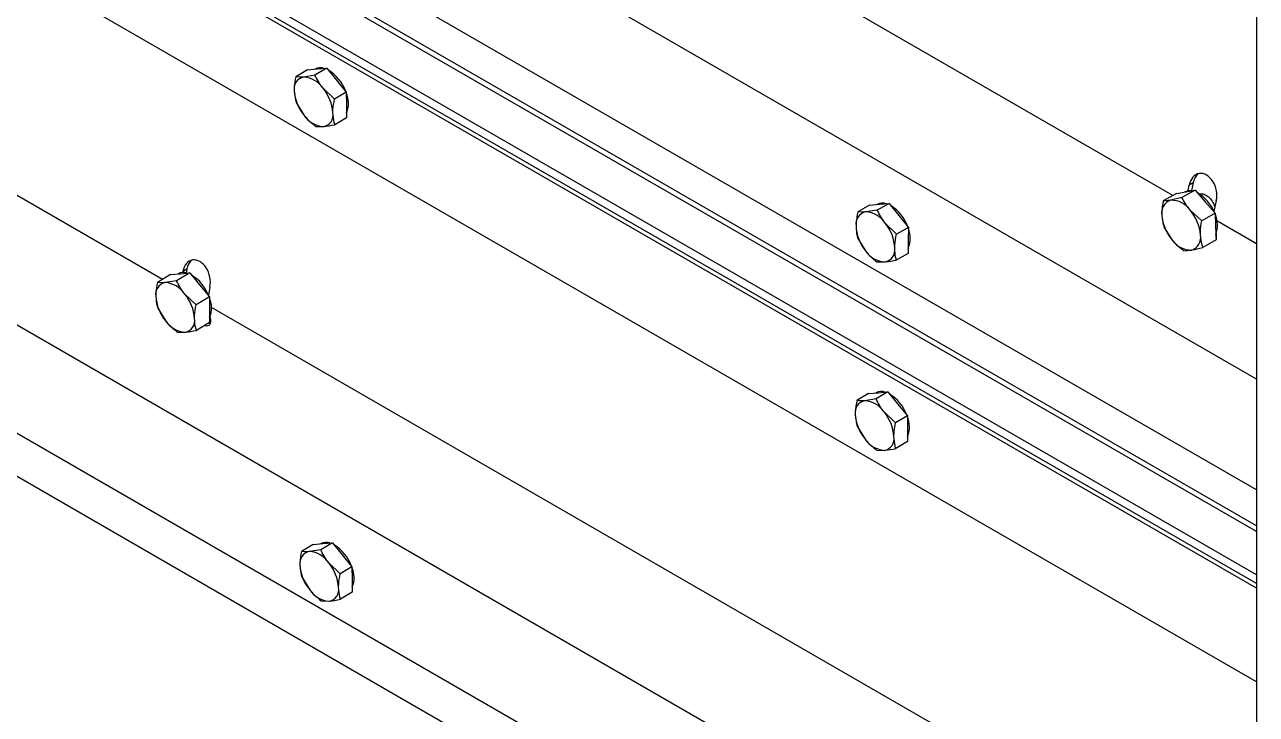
# Model space of a CAD drawing. Header units: millimetres. Extents: x -361 to 14022, y -1822 to 1455.
# Drawn here: x 4023.63 to 4037.7, y 832.14 to 840.03 of the extents above; entities that cross this region are included whole.
import ezdxf

# ---------------------------------------------------------------- set-up
doc = ezdxf.new("R2010")
doc.units = ezdxf.units.MM

msp = doc.modelspace()

# ---------------------------------------------------------------- linework, layer by layer
at = {"color": 7, "linetype": 'Continuous', "lineweight": 25}
for p, q in [((4037.697955, 901.740743), (4037.697955, 819.576324)), ((4037.697955, 835.97499), (3975.19244, 872.058656)), ((4037.697955, 834.708575), (3975.181245, 870.798703)), ((4037.697955, 834.233108), (3975.047014, 870.400726)), ((4037.697955, 834.298314), (3975.091041, 870.440516)), ((4037.697955, 833.739916), (3975.215331, 869.810367)), ((4037.697955, 833.587537), (3975.172353, 869.682798)), ((4037.697955, 833.639257), (3975.216543, 869.709008)), ((4037.697955, 832.515761), (3975.18526, 868.603571)), ((4037.697955, 828.418491), (3975.234603, 864.477816)), ((4037.697955, 827.182242), (3975.249491, 863.232972)), ((4037.697955, 826.68905), (3975.417808, 862.642613)), ((4036.743419, 838.073962), (4025.763522, 844.412522)), ((4025.204459, 837.115424), (4013.8298, 843.681874)), ((4026.861147, 839.509957), (4026.726216, 839.429927)), ((4026.861147, 839.509957), (4026.970758, 839.519325)), ((4026.946543, 839.517979), (4026.945117, 839.517133)), ((4027.080368, 839.528692), (4026.945438, 839.448661)), ((4026.970758, 839.519325), (4027.080368, 839.528692)), ((4027.080368, 839.528692), (4027.191728, 839.391761)), ((4026.945438, 839.448661), (4026.816092, 839.427589)), ((4027.191728, 839.391761), (4027.303089, 839.25483)), ((4027.168158, 839.174799), (4027.037063, 839.300025)), ((4027.303089, 839.25483), (4027.168158, 839.174799)), ((4027.303089, 839.25483), (4027.304838, 839.108532)), ((4026.729716, 839.137331), (4026.821341, 838.988695)), ((4027.304838, 839.108532), (4027.306588, 838.962234)), ((4027.306588, 838.962234), (4027.171657, 838.882203)), ((4026.952436, 838.863469), (4027.042312, 838.861131)), ((4036.784099, 838.096961), (4036.891613, 838.116317)), ((4036.999127, 838.135672), (4036.847619, 838.050013)), ((4036.878886, 838.116367), (4036.872811, 838.112932)), ((4036.891613, 838.116317), (4036.999127, 838.135672)), ((4036.917642, 838.12945), (4036.931194, 838.193364)), ((4036.976945, 838.21923), (4036.931194, 838.193364)), ((4036.976945, 838.21923), (4036.95785, 838.129178)), ((4036.999127, 838.135672), (4037.112373, 838.003112)), ((4033.280939, 837.962994), (4033.146003, 837.886704)), ((4033.280939, 837.962994), (4033.392082, 837.973249)), ((4033.368889, 837.971881), (4033.367256, 837.970958)), ((4033.503225, 837.983504), (4033.368289, 837.907214)), ((4033.392082, 837.973249), (4033.503225, 837.983504)), ((4033.503225, 837.983504), (4033.613053, 837.845685)), ((4036.784099, 838.096961), (4036.632591, 838.011302)), ((4036.847619, 838.050013), (4036.72037, 838.0195)), ((4037.083293, 838.088338), (4037.067348, 838.079324)), ((4037.112373, 838.003112), (4037.225618, 837.870552)), ((4037.240553, 838.014775), (4037.213951, 837.889315)), ((4033.368289, 837.907214), (4033.237411, 837.885801)), ((4033.613053, 837.845685), (4033.722881, 837.707866)), ((4037.07411, 837.784893), (4036.941129, 837.906295)), ((4037.225618, 837.870552), (4037.07411, 837.784893)), ((4037.225618, 837.870552), (4037.231351, 837.718637)), ((4033.587945, 837.631577), (4033.458382, 837.758237)), ((4033.722881, 837.707866), (4033.587945, 837.631577)), ((4033.722881, 837.707866), (4033.721565, 837.559793)), ((4036.644056, 837.707472), (4036.737567, 837.563754)), ((4037.231351, 837.718637), (4037.237083, 837.566722)), ((4037.697955, 837.52292), (4037.247589, 837.782911)), ((4033.143371, 837.590557), (4033.233464, 837.44158)), ((4033.721565, 837.559793), (4033.720249, 837.411719)), ((4037.237083, 837.566722), (4037.085575, 837.481063)), ((4033.720249, 837.411719), (4033.585313, 837.335429)), ((4036.870548, 837.442352), (4036.958326, 837.45055)), ((4033.363027, 837.31492), (4033.454435, 837.314017)), ((4025.296802, 837.170195), (4025.1453, 837.080335)), ((4025.296802, 837.170195), (4025.406413, 837.179562)), ((4025.516023, 837.188929), (4025.364521, 837.099069)), ((4025.382198, 837.178216), (4025.380773, 837.177371)), ((4025.406413, 837.179562), (4025.516023, 837.188929)), ((4025.433331, 837.192986), (4025.43595, 837.206438)), ((4025.481699, 837.233573), (4025.43595, 837.206438)), ((4025.481699, 837.233573), (4025.473078, 837.18929)), ((4025.516023, 837.188929), (4025.627384, 837.051998)), ((4025.364521, 837.099069), (4025.235176, 837.077997)), ((4025.627384, 837.051998), (4025.738744, 836.915067)), ((4025.74531, 837.027849), (4025.72736, 836.935646)), ((4025.587242, 836.825207), (4025.456147, 836.950433)), ((4025.738744, 836.915067), (4025.587242, 836.825207)), ((4025.738744, 836.915067), (4025.740494, 836.768769)), ((4025.1488, 836.787739), (4025.240425, 836.639103)), ((4025.740494, 836.768769), (4025.742243, 836.622471)), ((4036.744077, 830.453744), (4025.762227, 836.793431)), ((4025.742243, 836.622471), (4025.590741, 836.532611)), ((4025.744756, 836.689918), (4025.749552, 836.673095)), ((4025.37152, 836.513877), (4025.461396, 836.511539)), ((4033.269302, 835.810608), (4033.134372, 835.730577)), ((4033.353593, 835.749312), (4033.224248, 835.728239)), ((4033.269302, 835.810608), (4033.378913, 835.819975)), ((4033.354698, 835.81863), (4033.353273, 835.817784)), ((4033.488523, 835.829342), (4033.353593, 835.749312)), ((4033.378913, 835.819975), (4033.488523, 835.829342)), ((4033.488523, 835.829342), (4033.599884, 835.692412)), ((4033.576313, 835.47545), (4033.445219, 835.600676)), ((4033.599884, 835.692412), (4033.711244, 835.555481)), ((4033.137871, 835.437981), (4033.229497, 835.289345)), ((4033.711244, 835.555481), (4033.576313, 835.47545)), ((4033.711244, 835.555481), (4033.712994, 835.409183)), ((4033.712994, 835.409183), (4033.714743, 835.262885)), ((4033.360591, 835.16412), (4033.450468, 835.161782)), ((4033.714743, 835.262885), (4033.579813, 835.182854)), ((4026.926, 834.087293), (4026.791069, 834.007262)), ((4027.010291, 834.025997), (4026.880946, 834.004924)), ((4026.926, 834.087293), (4027.035611, 834.09666)), ((4027.011396, 834.095315), (4027.00997, 834.094469)), ((4027.145221, 834.106027), (4027.010291, 834.025997)), ((4027.035611, 834.09666), (4027.145221, 834.106027)), ((4027.145221, 834.106027), (4027.256581, 833.969097)), ((4027.233011, 833.752135), (4027.101916, 833.877361)), ((4027.256581, 833.969097), (4027.367942, 833.832166)), ((4027.367942, 833.832166), (4027.233011, 833.752135)), ((4027.367942, 833.832166), (4027.369691, 833.685868)), ((4026.794569, 833.714666), (4026.886195, 833.566031)), ((4027.369691, 833.685868), (4027.371441, 833.53957)), ((4027.371441, 833.53957), (4027.236511, 833.459539)), ((4027.017289, 833.440805), (4027.107165, 833.438467))]:
    msp.add_line(p, q, dxfattribs=at)
at = {"color": 7, "linetype": 'Continuous', "lineweight": 25, "flags": 128}
msp.add_lwpolyline([(4036.878886, 838.116367), (4036.922308, 838.13004), (4036.95785, 838.129178)], dxfattribs=at)
at = {"color": 7, "linetype": 'Continuous', "lineweight": 25}
for centre, radius, start, end in [((4027.006696, 839.409592), 0.12396, 69.9370339, 119.0296317), ((4026.840145, 839.295721), 0.134043, 100.3370645, 190.2264623), ((4026.79713, 839.139572), 0.288641, 33.7722361, 86.2331404), ((4026.845541, 839.095865), 0.481209, 20.2238943, 58.0161973), ((4027.191137, 839.300576), 0.483755, 183.3955817, 220.1438852), ((4026.667268, 838.988144), 0.483755, 3.3955817, 40.1438852), ((4027.048471, 839.13151), 0.279172, 337.2142046, 24.156204), ((4027.061275, 839.149148), 0.288641, 213.7722361, 266.2331404), ((4027.01826, 838.992998), 0.134043, 280.3370645, 10.2264623), ((4036.79405, 837.713649), 0.455454, 21.2794767, 59.7350548), ((4033.428597, 837.860308), 0.126545, 71.510323, 118.153237), ((4036.764221, 837.877562), 0.148557, 107.1682905, 191.3879794), ((4036.725678, 837.757998), 0.261556, 34.5400061, 91.1628643), ((4033.263391, 837.748244), 0.139989, 100.6953232, 188.5331771), ((4033.221726, 837.603463), 0.282774, 33.1850043, 86.8203722), ((4033.272926, 837.560294), 0.46942, 19.5554709, 57.5471594), ((4037.105769, 837.884868), 0.488556, 184.3009171, 221.0921177), ((4036.572927, 837.585181), 0.488556, 4.3009171, 41.0921177), ((4036.949434, 837.732328), 0.30459, 339.5606698, 24.7612011), ((4033.601317, 837.74474), 0.476678, 182.0759805, 219.4930678), ((4033.090529, 837.455077), 0.476678, 2.0759805, 39.4930678), ((4033.461447, 837.587225), 0.283127, 336.3520258, 22.6298248), ((4036.953018, 837.712051), 0.261556, 214.5400061, 271.1628643), ((4036.914475, 837.592487), 0.148557, 287.1682905, 11.3879794), ((4033.470119, 837.596355), 0.282774, 213.1850043, 266.8203722), ((4033.428455, 837.451573), 0.139989, 280.6953232, 8.5331771), ((4025.442351, 837.069829), 0.12396, 69.9370339, 119.0296317), ((4025.281197, 836.756102), 0.481209, 20.2238943, 58.0161973), ((4025.259229, 836.94613), 0.134043, 100.3370645, 190.2264623), ((4025.216214, 836.78998), 0.288641, 33.7722361, 86.2331404), ((4025.610221, 836.950984), 0.483755, 183.3955817, 220.1438852), ((4025.086352, 836.638552), 0.483755, 3.3955817, 40.1438852), ((4025.484127, 836.791747), 0.279172, 337.2142046, 24.156204), ((4025.480359, 836.799556), 0.288641, 213.7722361, 266.2331404), ((4025.437344, 836.643406), 0.134043, 280.3370645, 10.2264623), ((4033.2483, 835.596372), 0.134043, 100.3370645, 190.2264623), ((4033.205285, 835.440222), 0.288641, 33.7722361, 86.2331404), ((4033.414851, 835.710243), 0.12396, 69.9370339, 119.0296317), ((4033.253697, 835.396516), 0.481209, 20.2238943, 58.0161973), ((4033.599292, 835.601227), 0.483755, 183.3955817, 220.1438852), ((4033.075423, 835.288794), 0.483755, 3.3955817, 40.1438852), ((4033.456627, 835.43216), 0.279172, 337.2142046, 24.156204), ((4033.46943, 835.449799), 0.288641, 213.7722361, 266.2331404), ((4033.426415, 835.293649), 0.134043, 280.3370645, 10.2264623), ((4027.071549, 833.986928), 0.12396, 69.9370339, 119.0296317), ((4026.910394, 833.673201), 0.481209, 20.2238943, 58.0161973), ((4026.904998, 833.873057), 0.134043, 100.3370645, 190.2264623), ((4026.861983, 833.716907), 0.288641, 33.7722361, 86.2331404), ((4026.732121, 833.565479), 0.483755, 3.3955817, 40.1438852), ((4027.25599, 833.877912), 0.483755, 183.3955817, 220.1438852), ((4027.113325, 833.708846), 0.279172, 337.2142046, 24.156204), ((4027.126128, 833.726484), 0.288641, 213.7722361, 266.2331404), ((4027.083113, 833.570334), 0.134043, 280.3370645, 10.2264623)]:
    msp.add_arc(centre, radius, start, end, dxfattribs=at)
for centre, major_axis, ratio, start_param, end_param in [((4037.085874, 838.104069), (-0.045582, 0.219415), 0.701630723, 4.153173117, 7.294765771), ((4037.131624, 838.129936), (-0.045582, 0.219415), 0.701630723, 0.384765827, 1.011580464), ((4037.082683, 837.74501), (-0.143133, 0.16959), 0.418043607, 3.345879134, 3.747933613), ((4025.59063, 837.117144), (-0.051828, 0.217876), 0.692818262, 4.132742217, 7.274334871), ((4025.636378, 837.144278), (-0.051828, 0.217876), 0.692818262, 0.380647991, 0.991149564), ((4025.594873, 836.76239), (-0.146068, 0.166997), 0.401133331, 2.602360174, 3.846083137), ((4025.640621, 836.789524), (-0.146068, 0.166997), 0.401133331, 2.602360174, 2.768326013)]:
    msp.add_ellipse(centre, major_axis=major_axis, ratio=ratio, start_param=start_param, end_param=end_param, dxfattribs=at)
for points, knots in [([(4026.726216, 839.429927), (4026.718589, 839.388074), (4026.70866, 839.33359), (4026.708312, 839.28353), (4026.708232, 839.271924)], [0, 0, 0, 0, 0.768150727, 1, 1, 1, 1]), ([(4026.816092, 839.427589), (4026.813514, 839.427378), (4026.77678, 839.424382), (4026.750579, 839.427255), (4026.726216, 839.429927)], [0, 0, 0, 0, 0.070200577, 1, 1, 1, 1]), ([(4027.037063, 839.300025), (4027.034443, 839.303283), (4026.997119, 839.349689), (4026.970338, 839.400975), (4026.945438, 839.448661)], [0, 0, 0, 0, 0.0702005767, 1, 1, 1, 1]), ([(4026.708232, 839.271924), (4026.711185, 839.234318), (4026.714929, 839.186657), (4026.727139, 839.145925), (4026.729716, 839.137331)], [0, 0, 0, 0, 0.788999238, 1, 1, 1, 1]), ([(4027.150173, 839.016796), (4027.150254, 839.028402), (4027.150601, 839.078463), (4027.160531, 839.132947), (4027.168158, 839.174799)], [0, 0, 0, 0, 0.231849273, 1, 1, 1, 1]), ([(4026.821341, 838.988695), (4026.824001, 838.98546), (4026.861887, 838.939387), (4026.908809, 838.900047), (4026.952436, 838.863469)], [0, 0, 0, 0, 0.070200577, 1, 1, 1, 1]), ([(4027.171657, 838.882203), (4027.169081, 838.890798), (4027.156871, 838.931529), (4027.153127, 838.979191), (4027.150173, 839.016796)], [0, 0, 0, 0, 0.211000762, 1, 1, 1, 1]), ([(4027.042312, 838.861131), (4027.04493, 838.861365), (4027.082226, 838.864694), (4027.128568, 838.873767), (4027.171657, 838.882203)], [0, 0, 0, 0, 0.070200577, 1, 1, 1, 1]), ([(4036.632591, 838.011302), (4036.625973, 837.968251), (4036.617356, 837.912205), (4036.618357, 837.86027), (4036.618588, 837.848229)], [0, 0, 0, 0, 0.768150728, 1, 1, 1, 1]), ([(4036.72037, 838.0195), (4036.717841, 838.019052), (4036.681815, 838.012675), (4036.656308, 838.011963), (4036.632591, 838.011302)], [0, 0, 0, 0, 0.070200577, 1, 1, 1, 1]), ([(4036.941129, 837.906295), (4036.938464, 837.909449), (4036.900503, 837.954371), (4036.873099, 838.003932), (4036.847619, 838.050013)], [0, 0, 0, 0, 0.070200577, 1, 1, 1, 1]), ([(4037.043638, 838.090019), (4037.048697, 838.091527), (4037.070879, 838.098143), (4037.114683, 838.08484), (4037.163789, 838.049813), (4037.201843, 837.999033), (4037.217537, 837.958815), (4037.224762, 837.940301)], [0, 0, 0, 0, 0.074314421, 0.325869568, 0.564861413, 0.799686418, 1, 1, 1, 1]), ([(4033.146003, 837.886704), (4033.137599, 837.844626), (4033.126658, 837.789847), (4033.125273, 837.739212), (4033.124952, 837.727473)], [0, 0, 0, 0, 0.768150727, 1, 1, 1, 1]), ([(4033.237411, 837.885801), (4033.234796, 837.885569), (4033.197545, 837.882265), (4033.170836, 837.884565), (4033.146003, 837.886704)], [0, 0, 0, 0, 0.070200577, 1, 1, 1, 1]), ([(4033.458382, 837.758237), (4033.455798, 837.761516), (4033.418991, 837.808214), (4033.392718, 837.859515), (4033.368289, 837.907214)], [0, 0, 0, 0, 0.070200577, 1, 1, 1, 1]), ([(4036.618588, 837.848229), (4036.622606, 837.809055), (4036.627698, 837.759404), (4036.641206, 837.71652), (4036.644056, 837.707472)], [0, 0, 0, 0, 0.788999238, 1, 1, 1, 1]), ([(4033.124952, 837.727473), (4033.127087, 837.689324), (4033.129793, 837.640974), (4033.141006, 837.599341), (4033.143371, 837.590557)], [0, 0, 0, 0, 0.788999238, 1, 1, 1, 1]), ([(4037.060107, 837.62182), (4037.059875, 837.633861), (4037.058875, 837.685796), (4037.067492, 837.741842), (4037.07411, 837.784893)], [0, 0, 0, 0, 0.231849273, 1, 1, 1, 1]), ([(4033.566894, 837.472345), (4033.567215, 837.484085), (4033.568599, 837.53472), (4033.57954, 837.589498), (4033.587945, 837.631577)], [0, 0, 0, 0, 0.2318492728, 1, 1, 1, 1]), ([(4036.737567, 837.563754), (4036.740271, 837.560623), (4036.778793, 837.516018), (4036.826339, 837.477845), (4036.870548, 837.442352)], [0, 0, 0, 0, 0.070200577, 1, 1, 1, 1]), ([(4037.085575, 837.481063), (4037.082725, 837.490111), (4037.069217, 837.532995), (4037.064125, 837.582646), (4037.060107, 837.62182)], [0, 0, 0, 0, 0.211000762, 1, 1, 1, 1]), ([(4033.233464, 837.44158), (4033.236087, 837.438324), (4033.273455, 837.391943), (4033.31987, 837.35203), (4033.363027, 837.31492)], [0, 0, 0, 0, 0.070200577, 1, 1, 1, 1]), ([(4033.585313, 837.335429), (4033.582947, 837.344214), (4033.571735, 837.385846), (4033.569029, 837.434197), (4033.566894, 837.472345)], [0, 0, 0, 0, 0.211000762, 1, 1, 1, 1]), ([(4036.958326, 837.45055), (4036.960894, 837.45102), (4036.997481, 837.457714), (4037.04313, 837.469813), (4037.085575, 837.481063)], [0, 0, 0, 0, 0.070200577, 1, 1, 1, 1]), ([(4033.454435, 837.314017), (4033.457089, 837.314271), (4033.494902, 837.317893), (4033.541752, 837.32698), (4033.585313, 837.335429)], [0, 0, 0, 0, 0.070200577, 1, 1, 1, 1]), ([(4025.1453, 837.080335), (4025.137673, 837.038483), (4025.127743, 836.983998), (4025.127396, 836.933938), (4025.127315, 836.922332)], [0, 0, 0, 0, 0.7681507276, 1, 1, 1, 1]), ([(4025.235176, 837.077997), (4025.232598, 837.077787), (4025.195864, 837.07479), (4025.169663, 837.077663), (4025.1453, 837.080335)], [0, 0, 0, 0, 0.070200577, 1, 1, 1, 1]), ([(4025.456147, 836.950433), (4025.453527, 836.953691), (4025.416203, 837.000097), (4025.389422, 837.051383), (4025.364521, 837.099069)], [0, 0, 0, 0, 0.070200577, 1, 1, 1, 1]), ([(4025.127315, 836.922332), (4025.130269, 836.884727), (4025.134013, 836.837065), (4025.146223, 836.796333), (4025.1488, 836.787739)], [0, 0, 0, 0, 0.788999238, 1, 1, 1, 1]), ([(4025.569257, 836.667204), (4025.569338, 836.678811), (4025.569685, 836.728871), (4025.579615, 836.783355), (4025.587242, 836.825207)], [0, 0, 0, 0, 0.231849273, 1, 1, 1, 1]), ([(4025.240425, 836.639103), (4025.243085, 836.635869), (4025.280971, 836.589795), (4025.327893, 836.550455), (4025.37152, 836.513877)], [0, 0, 0, 0, 0.070200577, 1, 1, 1, 1]), ([(4025.590741, 836.532611), (4025.588165, 836.541206), (4025.575955, 836.581937), (4025.572211, 836.629599), (4025.569257, 836.667204)], [0, 0, 0, 0, 0.211000762, 1, 1, 1, 1]), ([(4025.461396, 836.511539), (4025.464014, 836.511773), (4025.501309, 836.515103), (4025.547652, 836.524176), (4025.590741, 836.532611)], [0, 0, 0, 0, 0.070200577, 1, 1, 1, 1]), ([(4033.134372, 835.730577), (4033.126744, 835.688725), (4033.116815, 835.634241), (4033.116467, 835.584181), (4033.116387, 835.572574)], [0, 0, 0, 0, 0.768150727, 1, 1, 1, 1]), ([(4033.224248, 835.728239), (4033.221669, 835.728029), (4033.184936, 835.725032), (4033.158734, 835.727906), (4033.134372, 835.730577)], [0, 0, 0, 0, 0.070200577, 1, 1, 1, 1]), ([(4033.445219, 835.600676), (4033.442598, 835.603933), (4033.405274, 835.65034), (4033.378493, 835.701626), (4033.353593, 835.749312)], [0, 0, 0, 0, 0.0702005767, 1, 1, 1, 1]), ([(4033.116387, 835.572574), (4033.11934, 835.534969), (4033.123084, 835.487307), (4033.135294, 835.446576), (4033.137871, 835.437981)], [0, 0, 0, 0, 0.788999238, 1, 1, 1, 1]), ([(4033.558328, 835.317447), (4033.558409, 835.329053), (4033.558756, 835.379113), (4033.568686, 835.433598), (4033.576313, 835.47545)], [0, 0, 0, 0, 0.231849273, 1, 1, 1, 1]), ([(4033.229497, 835.289345), (4033.232156, 835.286111), (4033.270042, 835.240038), (4033.316964, 835.200698), (4033.360591, 835.16412)], [0, 0, 0, 0, 0.070200577, 1, 1, 1, 1]), ([(4033.579813, 835.182854), (4033.577236, 835.191448), (4033.565026, 835.23218), (4033.561282, 835.279842), (4033.558328, 835.317447)], [0, 0, 0, 0, 0.211000762, 1, 1, 1, 1]), ([(4033.450468, 835.161782), (4033.453086, 835.162015), (4033.490381, 835.165345), (4033.536723, 835.174418), (4033.579813, 835.182854)], [0, 0, 0, 0, 0.070200577, 1, 1, 1, 1]), ([(4027.101916, 833.877361), (4027.099296, 833.880618), (4027.061972, 833.927025), (4027.035191, 833.978311), (4027.010291, 834.025997)], [0, 0, 0, 0, 0.070200577, 1, 1, 1, 1]), ([(4026.791069, 834.007262), (4026.783442, 833.96541), (4026.773513, 833.910926), (4026.773165, 833.860866), (4026.773085, 833.849259)], [0, 0, 0, 0, 0.7681507272, 1, 1, 1, 1]), ([(4026.880946, 834.004924), (4026.878367, 834.004714), (4026.841633, 834.001718), (4026.815432, 834.004591), (4026.791069, 834.007262)], [0, 0, 0, 0, 0.0702005767, 1, 1, 1, 1]), ([(4026.773085, 833.849259), (4026.776038, 833.811654), (4026.779782, 833.763993), (4026.791992, 833.723261), (4026.794569, 833.714666)], [0, 0, 0, 0, 0.788999238, 1, 1, 1, 1]), ([(4027.215026, 833.594132), (4027.215107, 833.605738), (4027.215454, 833.655798), (4027.225384, 833.710283), (4027.233011, 833.752135)], [0, 0, 0, 0, 0.231849273, 1, 1, 1, 1]), ([(4026.886195, 833.566031), (4026.888854, 833.562796), (4026.92674, 833.516723), (4026.973662, 833.477383), (4027.017289, 833.440805)], [0, 0, 0, 0, 0.0702005767, 1, 1, 1, 1]), ([(4027.107165, 833.438467), (4027.109784, 833.438701), (4027.147079, 833.44203), (4027.193421, 833.451103), (4027.236511, 833.459539)], [0, 0, 0, 0, 0.070200577, 1, 1, 1, 1]), ([(4027.236511, 833.459539), (4027.233934, 833.468133), (4027.221724, 833.508865), (4027.21798, 833.556527), (4027.215026, 833.594132)], [0, 0, 0, 0, 0.211000762, 1, 1, 1, 1])]:
    msp.add_open_spline(points, degree=3, knots=knots, dxfattribs=at)

doc.saveas('drawing.dxf')
